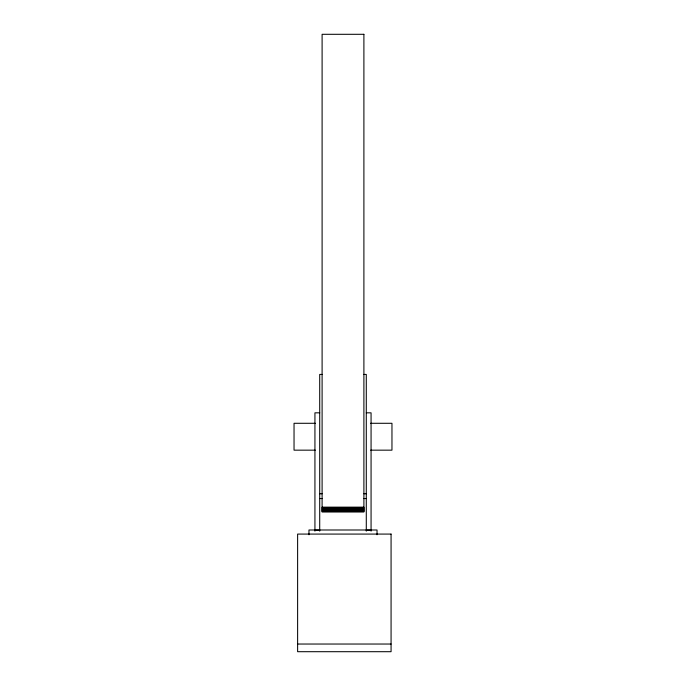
<?xml version="1.0" encoding="UTF-8"?>
<svg xmlns="http://www.w3.org/2000/svg" width="686" height="686" viewBox="0 0 686 686"><rect width="100%" height="100%" fill="white"/><g stroke="black" fill="none" stroke-linecap="round" stroke-linejoin="round"><path stroke-width="1.03" d="M322.103 374.427L319.71 374.427L319.71 531.153M363.897 374.427L366.29 374.427L366.29 531.153M319.71 412.826L314.934 412.826L314.934 531.153M366.29 412.826L371.066 412.826L371.066 531.153M315.32 423.288L294.037 423.288L294.037 450.162L315.32 450.162M370.68 423.288L391.963 423.288L391.963 450.162L370.68 450.162M319.71 493.757L322.103 493.757M363.897 493.757L366.29 493.757M319.71 498.55L322.103 498.55M363.897 498.55L366.29 498.55M322.103 507.151L363.897 507.151M322.103 507.691L363.897 507.691M322.103 508.232L363.897 508.232M322.103 508.772L363.897 508.772M322.103 509.312L363.897 509.312M322.103 509.852L363.897 509.852M322.103 510.384L363.897 510.384M322.103 510.924L363.897 510.924M322.103 511.464L363.897 511.464M314.934 530.158L319.71 530.158M366.29 530.158L371.066 530.158M297.621 644.034L391.071 644.034M377.034 534.763L377.034 529.995L308.966 529.995L308.966 534.763M363.897 34.3L322.103 34.3L322.103 512.005L363.897 512.005L363.897 34.3M391.071 534.077L297.621 534.077L297.621 651.7L391.071 651.7L391.071 534.077"/></g></svg>
